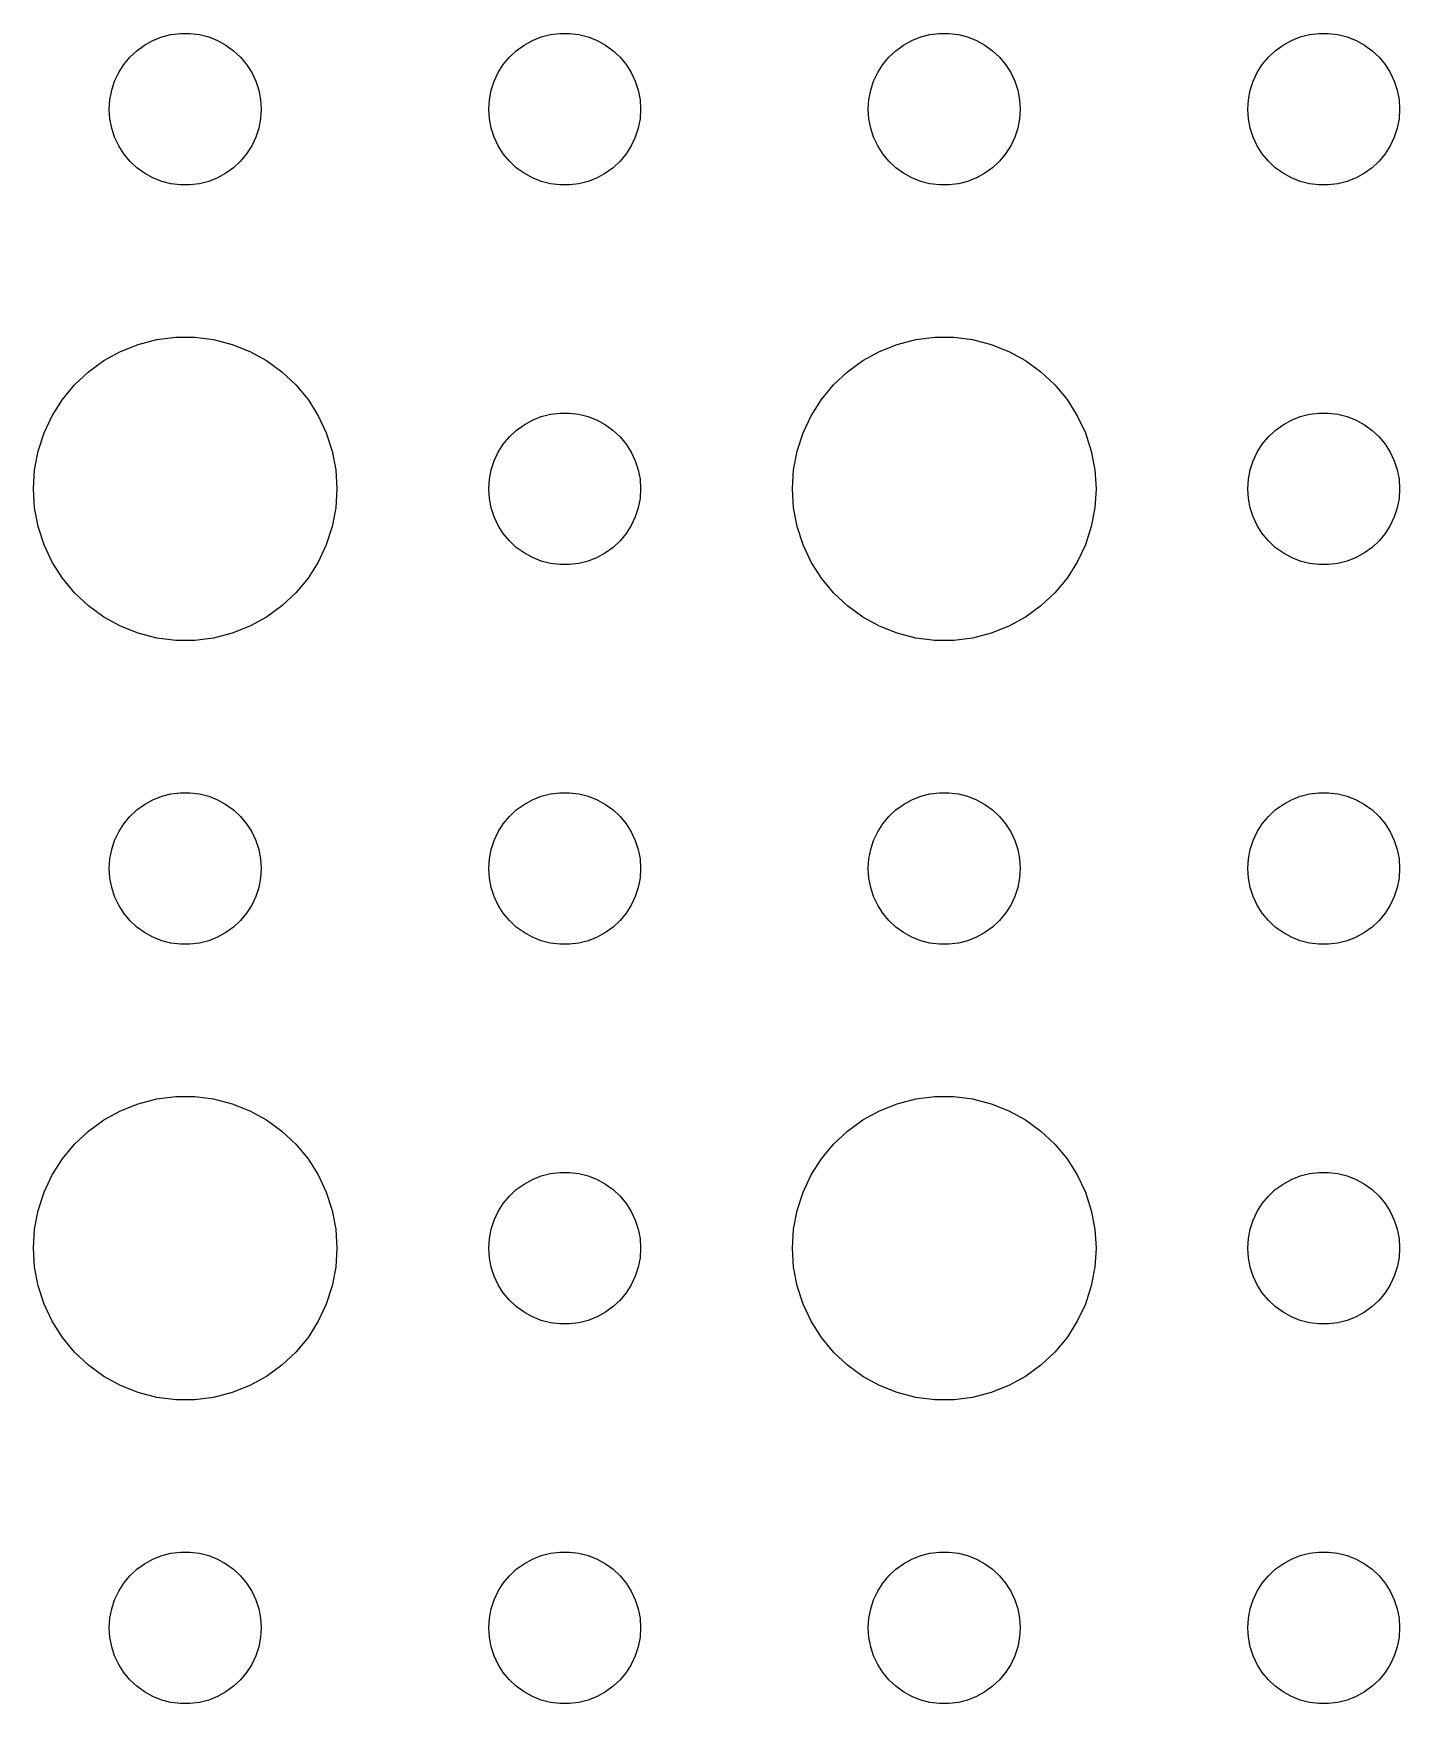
# Model space of a CAD drawing. Header units: metres. Extents: x -142 to 142, y -142 to 142.
# Drawn here: x -108 to -81, y -69 to -36 of the extents above; entities that cross this region are included whole.
import ezdxf

# ---------------------------------------------------------------- set-up
doc = ezdxf.new("R2010")
doc.units = ezdxf.units.M

msp = doc.modelspace()

# ---------------------------------------------------------------- linework, layer by layer
for p, q in [((-105.956, -36.3442), (-105.804, -36.2335)), ((-105.804, -36.2335), (-105.639, -36.1428)), ((-105.639, -36.1428), (-105.464, -36.0734)), ((-105.464, -36.0734), (-105.281, -36.0266)), ((-105.281, -36.0266), (-105.094, -36.003)), ((-105.094, -36.003), (-104.906, -36.003)), ((-104.906, -36.003), (-104.719, -36.0266)), ((-104.719, -36.0266), (-104.536, -36.0734)), ((-104.536, -36.0734), (-104.361, -36.1428)), ((-104.361, -36.1428), (-104.196, -36.2335)), ((-104.196, -36.2335), (-104.044, -36.3442)), ((-98.4561, -36.3442), (-98.3037, -36.2335)), ((-98.3037, -36.2335), (-98.1387, -36.1428)), ((-98.1387, -36.1428), (-97.9635, -36.0734)), ((-97.9635, -36.0734), (-97.7811, -36.0266)), ((-97.7811, -36.0266), (-97.5942, -36.003)), ((-97.5942, -36.003), (-97.4058, -36.003)), ((-97.4058, -36.003), (-97.2189, -36.0266)), ((-97.2189, -36.0266), (-97.0365, -36.0734)), ((-97.0365, -36.0734), (-96.8613, -36.1428)), ((-96.8613, -36.1428), (-96.6963, -36.2335)), ((-96.6963, -36.2335), (-96.5439, -36.3442)), ((-90.9561, -36.3442), (-90.8037, -36.2335)), ((-90.8037, -36.2335), (-90.6387, -36.1428)), ((-90.6387, -36.1428), (-90.4635, -36.0734)), ((-90.4635, -36.0734), (-90.2811, -36.0266)), ((-90.2811, -36.0266), (-90.0942, -36.003)), ((-90.0942, -36.003), (-89.9058, -36.003)), ((-89.9058, -36.003), (-89.7189, -36.0266)), ((-89.7189, -36.0266), (-89.5365, -36.0734)), ((-89.5365, -36.0734), (-89.3613, -36.1428)), ((-89.3613, -36.1428), (-89.1963, -36.2335)), ((-89.1963, -36.2335), (-89.0439, -36.3442)), ((-83.4561, -36.3442), (-83.3037, -36.2335)), ((-83.3037, -36.2335), (-83.1387, -36.1428)), ((-83.1387, -36.1428), (-82.9635, -36.0734)), ((-82.9635, -36.0734), (-82.7811, -36.0266)), ((-82.7811, -36.0266), (-82.5942, -36.003)), ((-82.5942, -36.003), (-82.4058, -36.003)), ((-82.4058, -36.003), (-82.2189, -36.0266)), ((-82.2189, -36.0266), (-82.0365, -36.0734)), ((-82.0365, -36.0734), (-81.8613, -36.1428)), ((-81.8613, -36.1428), (-81.6963, -36.2335)), ((-81.6963, -36.2335), (-81.5439, -36.3442)), ((-106.314, -36.7774), (-106.214, -36.6183)), ((-106.214, -36.6183), (-106.093, -36.4732)), ((-106.093, -36.4732), (-105.956, -36.3442)), ((-104.044, -36.3442), (-103.907, -36.4732)), ((-103.907, -36.4732), (-103.786, -36.6183)), ((-103.786, -36.6183), (-103.686, -36.7774)), ((-98.8145, -36.7774), (-98.7135, -36.6183)), ((-98.7135, -36.6183), (-98.5934, -36.4732)), ((-98.5934, -36.4732), (-98.4561, -36.3442)), ((-96.5439, -36.3442), (-96.4065, -36.4732)), ((-96.4065, -36.4732), (-96.2865, -36.6183)), ((-96.2865, -36.6183), (-96.1855, -36.7774)), ((-91.3145, -36.7774), (-91.2135, -36.6183)), ((-91.2135, -36.6183), (-91.0934, -36.4732)), ((-91.0934, -36.4732), (-90.9561, -36.3442)), ((-89.0439, -36.3442), (-88.9065, -36.4732)), ((-88.9065, -36.4732), (-88.7865, -36.6183)), ((-88.7865, -36.6183), (-88.6855, -36.7774)), ((-83.8145, -36.7774), (-83.7135, -36.6183)), ((-83.7135, -36.6183), (-83.5934, -36.4732)), ((-83.5934, -36.4732), (-83.4561, -36.3442)), ((-81.5439, -36.3442), (-81.4065, -36.4732)), ((-81.4065, -36.4732), (-81.2865, -36.6183)), ((-81.2865, -36.6183), (-81.1855, -36.7774)), ((-106.453, -37.127), (-106.395, -36.9478)), ((-106.395, -36.9478), (-106.314, -36.7774)), ((-103.686, -36.7774), (-103.605, -36.9478)), ((-103.605, -36.9478), (-103.547, -37.127)), ((-98.9529, -37.127), (-98.8947, -36.9478)), ((-98.8947, -36.9478), (-98.8145, -36.7774)), ((-96.1855, -36.7774), (-96.1053, -36.9478)), ((-96.1053, -36.9478), (-96.0471, -37.127)), ((-91.4529, -37.127), (-91.3947, -36.9478)), ((-91.3947, -36.9478), (-91.3145, -36.7774)), ((-88.6855, -36.7774), (-88.6053, -36.9478)), ((-88.6053, -36.9478), (-88.5471, -37.127)), ((-83.9529, -37.127), (-83.8947, -36.9478)), ((-83.8947, -36.9478), (-83.8145, -36.7774)), ((-81.1855, -36.7774), (-81.1053, -36.9478)), ((-81.1053, -36.9478), (-81.0471, -37.127)), ((-106.488, -37.312), (-106.453, -37.127)), ((-103.547, -37.127), (-103.512, -37.312)), ((-98.9882, -37.312), (-98.9529, -37.127)), ((-96.0471, -37.127), (-96.0118, -37.312)), ((-91.4882, -37.312), (-91.4529, -37.127)), ((-88.5471, -37.127), (-88.5118, -37.312)), ((-83.9882, -37.312), (-83.9529, -37.127)), ((-81.0471, -37.127), (-81.0118, -37.312)), ((-106.5, -37.5), (-106.488, -37.312)), ((-106.488, -37.688), (-106.5, -37.5)), ((-103.512, -37.312), (-103.5, -37.5)), ((-103.5, -37.5), (-103.512, -37.688)), ((-99, -37.5), (-98.9882, -37.312)), ((-98.9882, -37.688), (-99, -37.5)), ((-96.0118, -37.312), (-96, -37.5)), ((-96, -37.5), (-96.0118, -37.688)), ((-91.5, -37.5), (-91.4882, -37.312)), ((-91.4882, -37.688), (-91.5, -37.5)), ((-88.5118, -37.312), (-88.5, -37.5)), ((-88.5, -37.5), (-88.5118, -37.688)), ((-84, -37.5), (-83.9882, -37.312)), ((-83.9882, -37.688), (-84, -37.5)), ((-81.0118, -37.312), (-81, -37.5)), ((-81, -37.5), (-81.0118, -37.688)), ((-106.453, -37.873), (-106.488, -37.688)), ((-106.395, -38.0522), (-106.453, -37.873)), ((-103.547, -37.873), (-103.605, -38.0522)), ((-103.512, -37.688), (-103.547, -37.873)), ((-98.9529, -37.873), (-98.9882, -37.688)), ((-98.8947, -38.0522), (-98.9529, -37.873)), ((-96.0471, -37.873), (-96.1053, -38.0522)), ((-96.0118, -37.688), (-96.0471, -37.873)), ((-91.4529, -37.873), (-91.4882, -37.688)), ((-91.3947, -38.0522), (-91.4529, -37.873)), ((-88.5471, -37.873), (-88.6053, -38.0522)), ((-88.5118, -37.688), (-88.5471, -37.873)), ((-83.9529, -37.873), (-83.9882, -37.688)), ((-83.8947, -38.0522), (-83.9529, -37.873)), ((-81.0471, -37.873), (-81.1053, -38.0522)), ((-81.0118, -37.688), (-81.0471, -37.873)), ((-106.314, -38.2226), (-106.395, -38.0522)), ((-106.214, -38.3817), (-106.314, -38.2226)), ((-103.686, -38.2226), (-103.786, -38.3817)), ((-103.605, -38.0522), (-103.686, -38.2226)), ((-98.8145, -38.2226), (-98.8947, -38.0522)), ((-98.7135, -38.3817), (-98.8145, -38.2226)), ((-96.1855, -38.2226), (-96.2865, -38.3817)), ((-96.1053, -38.0522), (-96.1855, -38.2226)), ((-91.3145, -38.2226), (-91.3947, -38.0522)), ((-91.2135, -38.3817), (-91.3145, -38.2226)), ((-88.6855, -38.2226), (-88.7865, -38.3817)), ((-88.6053, -38.0522), (-88.6855, -38.2226)), ((-83.8145, -38.2226), (-83.8947, -38.0522)), ((-83.7135, -38.3817), (-83.8145, -38.2226)), ((-81.1855, -38.2226), (-81.2865, -38.3817)), ((-81.1053, -38.0522), (-81.1855, -38.2226)), ((-106.093, -38.5268), (-106.214, -38.3817)), ((-105.956, -38.6558), (-106.093, -38.5268)), ((-103.907, -38.5268), (-104.044, -38.6558)), ((-103.786, -38.3817), (-103.907, -38.5268)), ((-98.5934, -38.5268), (-98.7135, -38.3817)), ((-98.4561, -38.6558), (-98.5934, -38.5268)), ((-96.4065, -38.5268), (-96.5439, -38.6558)), ((-96.2865, -38.3817), (-96.4065, -38.5268)), ((-91.0934, -38.5268), (-91.2135, -38.3817)), ((-90.9561, -38.6558), (-91.0934, -38.5268)), ((-88.9065, -38.5268), (-89.0439, -38.6558)), ((-88.7865, -38.3817), (-88.9065, -38.5268)), ((-83.5934, -38.5268), (-83.7135, -38.3817)), ((-83.4561, -38.6558), (-83.5934, -38.5268)), ((-81.4065, -38.5268), (-81.5439, -38.6558)), ((-81.2865, -38.3817), (-81.4065, -38.5268)), ((-105.804, -38.7665), (-105.956, -38.6558)), ((-105.639, -38.8572), (-105.804, -38.7665)), ((-105.464, -38.9266), (-105.639, -38.8572)), ((-105.281, -38.9734), (-105.464, -38.9266)), ((-104.536, -38.9266), (-104.719, -38.9734)), ((-104.361, -38.8572), (-104.536, -38.9266)), ((-104.196, -38.7665), (-104.361, -38.8572)), ((-104.044, -38.6558), (-104.196, -38.7665)), ((-98.3037, -38.7665), (-98.4561, -38.6558)), ((-98.1387, -38.8572), (-98.3037, -38.7665)), ((-97.9635, -38.9266), (-98.1387, -38.8572)), ((-97.7811, -38.9734), (-97.9635, -38.9266)), ((-97.0365, -38.9266), (-97.2189, -38.9734)), ((-96.8613, -38.8572), (-97.0365, -38.9266)), ((-96.6963, -38.7665), (-96.8613, -38.8572)), ((-96.5439, -38.6558), (-96.6963, -38.7665)), ((-90.8037, -38.7665), (-90.9561, -38.6558)), ((-90.6387, -38.8572), (-90.8037, -38.7665)), ((-90.4635, -38.9266), (-90.6387, -38.8572)), ((-90.2811, -38.9734), (-90.4635, -38.9266)), ((-89.5365, -38.9266), (-89.7189, -38.9734)), ((-89.3613, -38.8572), (-89.5365, -38.9266)), ((-89.1963, -38.7665), (-89.3613, -38.8572)), ((-89.0439, -38.6558), (-89.1963, -38.7665)), ((-83.3037, -38.7665), (-83.4561, -38.6558)), ((-83.1387, -38.8572), (-83.3037, -38.7665)), ((-82.9635, -38.9266), (-83.1387, -38.8572)), ((-82.7811, -38.9734), (-82.9635, -38.9266)), ((-82.0365, -38.9266), (-82.2189, -38.9734)), ((-81.8613, -38.8572), (-82.0365, -38.9266)), ((-81.6963, -38.7665), (-81.8613, -38.8572)), ((-81.5439, -38.6558), (-81.6963, -38.7665)), ((-105.094, -38.997), (-105.281, -38.9734)), ((-104.906, -38.997), (-105.094, -38.997)), ((-104.719, -38.9734), (-104.906, -38.997)), ((-97.5942, -38.997), (-97.7811, -38.9734)), ((-97.4058, -38.997), (-97.5942, -38.997)), ((-97.2189, -38.9734), (-97.4058, -38.997)), ((-90.0942, -38.997), (-90.2811, -38.9734)), ((-89.9058, -38.997), (-90.0942, -38.997)), ((-89.7189, -38.9734), (-89.9058, -38.997)), ((-82.5942, -38.997), (-82.7811, -38.9734)), ((-82.4058, -38.997), (-82.5942, -38.997)), ((-82.2189, -38.9734), (-82.4058, -38.997)), ((-106.277, -42.2855), (-105.927, -42.1468)), ((-105.927, -42.1468), (-105.562, -42.0531)), ((-105.562, -42.0531), (-105.188, -42.0059)), ((-105.188, -42.0059), (-104.812, -42.0059)), ((-104.812, -42.0059), (-104.438, -42.0531)), ((-104.438, -42.0531), (-104.073, -42.1468)), ((-104.073, -42.1468), (-103.723, -42.2855)), ((-91.2773, -42.2855), (-90.927, -42.1468)), ((-90.927, -42.1468), (-90.5621, -42.0531)), ((-90.5621, -42.0531), (-90.1884, -42.0059)), ((-90.1884, -42.0059), (-89.8116, -42.0059)), ((-89.8116, -42.0059), (-89.4379, -42.0531)), ((-89.4379, -42.0531), (-89.073, -42.1468)), ((-89.073, -42.1468), (-88.7227, -42.2855)), ((-106.912, -42.6885), (-106.607, -42.467)), ((-106.607, -42.467), (-106.277, -42.2855)), ((-103.723, -42.2855), (-103.393, -42.467)), ((-103.393, -42.467), (-103.088, -42.6885)), ((-91.9123, -42.6885), (-91.6075, -42.467)), ((-91.6075, -42.467), (-91.2773, -42.2855)), ((-88.7227, -42.2855), (-88.3925, -42.467)), ((-88.3925, -42.467), (-88.0877, -42.6885)), ((-107.187, -42.9464), (-106.912, -42.6885)), ((-103.088, -42.6885), (-102.813, -42.9464)), ((-92.1869, -42.9464), (-91.9123, -42.6885)), ((-88.0877, -42.6885), (-87.8131, -42.9464)), ((-107.427, -43.2366), (-107.187, -42.9464)), ((-102.813, -42.9464), (-102.573, -43.2366)), ((-92.427, -43.2366), (-92.1869, -42.9464)), ((-87.8131, -42.9464), (-87.573, -43.2366)), ((-107.629, -43.5547), (-107.427, -43.2366)), ((-102.573, -43.2366), (-102.371, -43.5547)), ((-97.9635, -43.5734), (-97.7811, -43.5266)), ((-97.7811, -43.5266), (-97.5942, -43.503)), ((-97.5942, -43.503), (-97.4058, -43.503)), ((-97.4058, -43.503), (-97.2189, -43.5266)), ((-97.2189, -43.5266), (-97.0365, -43.5734)), ((-92.6289, -43.5547), (-92.427, -43.2366)), ((-87.573, -43.2366), (-87.3711, -43.5547)), ((-82.9635, -43.5734), (-82.7811, -43.5266)), ((-82.7811, -43.5266), (-82.5942, -43.503)), ((-82.5942, -43.503), (-82.4058, -43.503)), ((-82.4058, -43.503), (-82.2189, -43.5266)), ((-82.2189, -43.5266), (-82.0365, -43.5734)), ((-107.789, -43.8956), (-107.629, -43.5547)), ((-102.371, -43.5547), (-102.211, -43.8956)), ((-98.5934, -43.9732), (-98.4561, -43.8442)), ((-98.4561, -43.8442), (-98.3037, -43.7335)), ((-98.3037, -43.7335), (-98.1387, -43.6428)), ((-98.1387, -43.6428), (-97.9635, -43.5734)), ((-97.0365, -43.5734), (-96.8613, -43.6428)), ((-96.8613, -43.6428), (-96.6963, -43.7335)), ((-96.6963, -43.7335), (-96.5439, -43.8442)), ((-96.5439, -43.8442), (-96.4065, -43.9732)), ((-92.7893, -43.8956), (-92.6289, -43.5547)), ((-87.3711, -43.5547), (-87.2107, -43.8956)), ((-83.5934, -43.9732), (-83.4561, -43.8442)), ((-83.4561, -43.8442), (-83.3037, -43.7335)), ((-83.3037, -43.7335), (-83.1387, -43.6428)), ((-83.1387, -43.6428), (-82.9635, -43.5734)), ((-82.0365, -43.5734), (-81.8613, -43.6428)), ((-81.8613, -43.6428), (-81.6963, -43.7335)), ((-81.6963, -43.7335), (-81.5439, -43.8442)), ((-81.5439, -43.8442), (-81.4065, -43.9732)), ((-107.906, -44.2539), (-107.789, -43.8956)), ((-102.211, -43.8956), (-102.094, -44.2539)), ((-98.8145, -44.2774), (-98.7135, -44.1183)), ((-98.7135, -44.1183), (-98.5934, -43.9732)), ((-96.4065, -43.9732), (-96.2865, -44.1183)), ((-96.2865, -44.1183), (-96.1855, -44.2774)), ((-92.9057, -44.2539), (-92.7893, -43.8956)), ((-87.2107, -43.8956), (-87.0943, -44.2539)), ((-83.8145, -44.2774), (-83.7135, -44.1183)), ((-83.7135, -44.1183), (-83.5934, -43.9732)), ((-81.4065, -43.9732), (-81.2865, -44.1183)), ((-81.2865, -44.1183), (-81.1855, -44.2774)), ((-107.976, -44.624), (-107.906, -44.2539)), ((-102.094, -44.2539), (-102.024, -44.624)), ((-98.9529, -44.627), (-98.8947, -44.4478)), ((-98.8947, -44.4478), (-98.8145, -44.2774)), ((-96.1855, -44.2774), (-96.1053, -44.4478)), ((-96.1053, -44.4478), (-96.0471, -44.627)), ((-92.9763, -44.624), (-92.9057, -44.2539)), ((-87.0943, -44.2539), (-87.0237, -44.624)), ((-83.9529, -44.627), (-83.8947, -44.4478)), ((-83.8947, -44.4478), (-83.8145, -44.2774)), ((-81.1855, -44.2774), (-81.1053, -44.4478)), ((-81.1053, -44.4478), (-81.0471, -44.627)), ((-108, -45), (-107.976, -44.624)), ((-102.024, -44.624), (-102, -45)), ((-99, -45), (-98.9882, -44.812)), ((-98.9882, -44.812), (-98.9529, -44.627)), ((-96.0471, -44.627), (-96.0118, -44.812)), ((-96.0118, -44.812), (-96, -45)), ((-93, -45), (-92.9763, -44.624)), ((-87.0237, -44.624), (-87, -45)), ((-84, -45), (-83.9882, -44.812)), ((-83.9882, -44.812), (-83.9529, -44.627)), ((-81.0471, -44.627), (-81.0118, -44.812)), ((-81.0118, -44.812), (-81, -45)), ((-107.976, -45.376), (-108, -45)), ((-102, -45), (-102.024, -45.376)), ((-98.9882, -45.188), (-99, -45)), ((-98.9529, -45.373), (-98.9882, -45.188)), ((-96.0118, -45.188), (-96.0471, -45.373)), ((-96, -45), (-96.0118, -45.188)), ((-92.9763, -45.376), (-93, -45)), ((-87, -45), (-87.0237, -45.376)), ((-83.9882, -45.188), (-84, -45)), ((-83.9529, -45.373), (-83.9882, -45.188)), ((-81.0118, -45.188), (-81.0471, -45.373)), ((-81, -45), (-81.0118, -45.188)), ((-107.906, -45.7461), (-107.976, -45.376)), ((-102.024, -45.376), (-102.094, -45.7461)), ((-98.8947, -45.5522), (-98.9529, -45.373)), ((-96.0471, -45.373), (-96.1053, -45.5522)), ((-92.9057, -45.7461), (-92.9763, -45.376)), ((-87.0237, -45.376), (-87.0943, -45.7461)), ((-83.8947, -45.5522), (-83.9529, -45.373)), ((-81.0471, -45.373), (-81.1053, -45.5522)), ((-107.789, -46.1044), (-107.906, -45.7461)), ((-102.094, -45.7461), (-102.211, -46.1044)), ((-98.8145, -45.7226), (-98.8947, -45.5522)), ((-98.7135, -45.8817), (-98.8145, -45.7226)), ((-96.1855, -45.7226), (-96.2865, -45.8817)), ((-96.1053, -45.5522), (-96.1855, -45.7226)), ((-92.7893, -46.1044), (-92.9057, -45.7461)), ((-87.0943, -45.7461), (-87.2107, -46.1044)), ((-83.8145, -45.7226), (-83.8947, -45.5522)), ((-83.7135, -45.8817), (-83.8145, -45.7226)), ((-81.1855, -45.7226), (-81.2865, -45.8817)), ((-81.1053, -45.5522), (-81.1855, -45.7226)), ((-107.629, -46.4453), (-107.789, -46.1044)), ((-102.211, -46.1044), (-102.371, -46.4453)), ((-98.5934, -46.0268), (-98.7135, -45.8817)), ((-98.4561, -46.1558), (-98.5934, -46.0268)), ((-98.3037, -46.2665), (-98.4561, -46.1558)), ((-96.5439, -46.1558), (-96.6963, -46.2665)), ((-96.4065, -46.0268), (-96.5439, -46.1558)), ((-96.2865, -45.8817), (-96.4065, -46.0268)), ((-92.6289, -46.4453), (-92.7893, -46.1044)), ((-87.2107, -46.1044), (-87.3711, -46.4453)), ((-83.5934, -46.0268), (-83.7135, -45.8817)), ((-83.4561, -46.1558), (-83.5934, -46.0268)), ((-83.3037, -46.2665), (-83.4561, -46.1558)), ((-81.5439, -46.1558), (-81.6963, -46.2665)), ((-81.4065, -46.0268), (-81.5439, -46.1558)), ((-81.2865, -45.8817), (-81.4065, -46.0268)), ((-107.427, -46.7634), (-107.629, -46.4453)), ((-102.371, -46.4453), (-102.573, -46.7634)), ((-98.1387, -46.3572), (-98.3037, -46.2665)), ((-97.9635, -46.4266), (-98.1387, -46.3572)), ((-97.7811, -46.4734), (-97.9635, -46.4266)), ((-97.5942, -46.497), (-97.7811, -46.4734)), ((-97.4058, -46.497), (-97.5942, -46.497)), ((-97.2189, -46.4734), (-97.4058, -46.497)), ((-97.0365, -46.4266), (-97.2189, -46.4734)), ((-96.8613, -46.3572), (-97.0365, -46.4266)), ((-96.6963, -46.2665), (-96.8613, -46.3572)), ((-92.427, -46.7634), (-92.6289, -46.4453)), ((-87.3711, -46.4453), (-87.573, -46.7634)), ((-83.1387, -46.3572), (-83.3037, -46.2665)), ((-82.9635, -46.4266), (-83.1387, -46.3572)), ((-82.7811, -46.4734), (-82.9635, -46.4266)), ((-82.5942, -46.497), (-82.7811, -46.4734)), ((-82.4058, -46.497), (-82.5942, -46.497)), ((-82.2189, -46.4734), (-82.4058, -46.497)), ((-82.0365, -46.4266), (-82.2189, -46.4734)), ((-81.8613, -46.3572), (-82.0365, -46.4266)), ((-81.6963, -46.2665), (-81.8613, -46.3572)), ((-107.187, -47.0536), (-107.427, -46.7634)), ((-102.573, -46.7634), (-102.813, -47.0536)), ((-92.1869, -47.0536), (-92.427, -46.7634)), ((-87.573, -46.7634), (-87.8131, -47.0536)), ((-106.912, -47.3115), (-107.187, -47.0536)), ((-102.813, -47.0536), (-103.088, -47.3115)), ((-91.9123, -47.3115), (-92.1869, -47.0536)), ((-87.8131, -47.0536), (-88.0877, -47.3115)), ((-106.607, -47.533), (-106.912, -47.3115)), ((-103.088, -47.3115), (-103.393, -47.533)), ((-91.6075, -47.533), (-91.9123, -47.3115)), ((-88.0877, -47.3115), (-88.3925, -47.533)), ((-106.277, -47.7145), (-106.607, -47.533)), ((-105.927, -47.8532), (-106.277, -47.7145)), ((-103.723, -47.7145), (-104.073, -47.8532)), ((-103.393, -47.533), (-103.723, -47.7145)), ((-91.2773, -47.7145), (-91.6075, -47.533)), ((-90.927, -47.8532), (-91.2773, -47.7145)), ((-88.7227, -47.7145), (-89.073, -47.8532)), ((-88.3925, -47.533), (-88.7227, -47.7145)), ((-105.562, -47.9469), (-105.927, -47.8532)), ((-105.188, -47.9941), (-105.562, -47.9469)), ((-104.812, -47.9941), (-105.188, -47.9941)), ((-104.438, -47.9469), (-104.812, -47.9941)), ((-104.073, -47.8532), (-104.438, -47.9469)), ((-90.5621, -47.9469), (-90.927, -47.8532)), ((-90.1884, -47.9941), (-90.5621, -47.9469)), ((-89.8116, -47.9941), (-90.1884, -47.9941)), ((-89.4379, -47.9469), (-89.8116, -47.9941)), ((-89.073, -47.8532), (-89.4379, -47.9469)), ((-105.639, -51.1428), (-105.464, -51.0734)), ((-105.464, -51.0734), (-105.281, -51.0266)), ((-105.281, -51.0266), (-105.094, -51.003)), ((-105.094, -51.003), (-104.906, -51.003)), ((-104.906, -51.003), (-104.719, -51.0266)), ((-104.719, -51.0266), (-104.536, -51.0734)), ((-104.536, -51.0734), (-104.361, -51.1428)), ((-98.1387, -51.1428), (-97.9635, -51.0734)), ((-97.9635, -51.0734), (-97.7811, -51.0266)), ((-97.7811, -51.0266), (-97.5942, -51.003)), ((-97.5942, -51.003), (-97.4058, -51.003)), ((-97.4058, -51.003), (-97.2189, -51.0266)), ((-97.2189, -51.0266), (-97.0365, -51.0734)), ((-97.0365, -51.0734), (-96.8613, -51.1428)), ((-90.6387, -51.1428), (-90.4635, -51.0734)), ((-90.4635, -51.0734), (-90.2811, -51.0266)), ((-90.2811, -51.0266), (-90.0942, -51.003)), ((-90.0942, -51.003), (-89.9058, -51.003)), ((-89.9058, -51.003), (-89.7189, -51.0266)), ((-89.7189, -51.0266), (-89.5365, -51.0734)), ((-89.5365, -51.0734), (-89.3613, -51.1428)), ((-83.1387, -51.1428), (-82.9635, -51.0734)), ((-82.9635, -51.0734), (-82.7811, -51.0266)), ((-82.7811, -51.0266), (-82.5942, -51.003)), ((-82.5942, -51.003), (-82.4058, -51.003)), ((-82.4058, -51.003), (-82.2189, -51.0266)), ((-82.2189, -51.0266), (-82.0365, -51.0734)), ((-82.0365, -51.0734), (-81.8613, -51.1428)), ((-106.093, -51.4732), (-105.956, -51.3442)), ((-105.956, -51.3442), (-105.804, -51.2335)), ((-105.804, -51.2335), (-105.639, -51.1428)), ((-104.361, -51.1428), (-104.196, -51.2335)), ((-104.196, -51.2335), (-104.044, -51.3442)), ((-104.044, -51.3442), (-103.907, -51.4732)), ((-98.5934, -51.4732), (-98.4561, -51.3442)), ((-98.4561, -51.3442), (-98.3037, -51.2335)), ((-98.3037, -51.2335), (-98.1387, -51.1428)), ((-96.8613, -51.1428), (-96.6963, -51.2335)), ((-96.6963, -51.2335), (-96.5439, -51.3442)), ((-96.5439, -51.3442), (-96.4065, -51.4732)), ((-91.0934, -51.4732), (-90.9561, -51.3442)), ((-90.9561, -51.3442), (-90.8037, -51.2335)), ((-90.8037, -51.2335), (-90.6387, -51.1428)), ((-89.3613, -51.1428), (-89.1963, -51.2335)), ((-89.1963, -51.2335), (-89.0439, -51.3442)), ((-89.0439, -51.3442), (-88.9065, -51.4732)), ((-83.5934, -51.4732), (-83.4561, -51.3442)), ((-83.4561, -51.3442), (-83.3037, -51.2335)), ((-83.3037, -51.2335), (-83.1387, -51.1428)), ((-81.8613, -51.1428), (-81.6963, -51.2335)), ((-81.6963, -51.2335), (-81.5439, -51.3442)), ((-81.5439, -51.3442), (-81.4065, -51.4732)), ((-106.395, -51.9478), (-106.314, -51.7774)), ((-106.314, -51.7774), (-106.214, -51.6183)), ((-106.214, -51.6183), (-106.093, -51.4732)), ((-103.907, -51.4732), (-103.786, -51.6183)), ((-103.786, -51.6183), (-103.686, -51.7774)), ((-103.686, -51.7774), (-103.605, -51.9478)), ((-98.8947, -51.9478), (-98.8145, -51.7774)), ((-98.8145, -51.7774), (-98.7135, -51.6183)), ((-98.7135, -51.6183), (-98.5934, -51.4732)), ((-96.4065, -51.4732), (-96.2865, -51.6183)), ((-96.2865, -51.6183), (-96.1855, -51.7774)), ((-96.1855, -51.7774), (-96.1053, -51.9478)), ((-91.3947, -51.9478), (-91.3145, -51.7774)), ((-91.3145, -51.7774), (-91.2135, -51.6183)), ((-91.2135, -51.6183), (-91.0934, -51.4732)), ((-88.9065, -51.4732), (-88.7865, -51.6183)), ((-88.7865, -51.6183), (-88.6855, -51.7774)), ((-88.6855, -51.7774), (-88.6053, -51.9478)), ((-83.8947, -51.9478), (-83.8145, -51.7774)), ((-83.8145, -51.7774), (-83.7135, -51.6183)), ((-83.7135, -51.6183), (-83.5934, -51.4732)), ((-81.4065, -51.4732), (-81.2865, -51.6183)), ((-81.2865, -51.6183), (-81.1855, -51.7774)), ((-81.1855, -51.7774), (-81.1053, -51.9478)), ((-106.488, -52.312), (-106.453, -52.127)), ((-106.453, -52.127), (-106.395, -51.9478)), ((-103.605, -51.9478), (-103.547, -52.127)), ((-103.547, -52.127), (-103.512, -52.312)), ((-98.9882, -52.312), (-98.9529, -52.127)), ((-98.9529, -52.127), (-98.8947, -51.9478)), ((-96.1053, -51.9478), (-96.0471, -52.127)), ((-96.0471, -52.127), (-96.0118, -52.312)), ((-91.4882, -52.312), (-91.4529, -52.127)), ((-91.4529, -52.127), (-91.3947, -51.9478)), ((-88.6053, -51.9478), (-88.5471, -52.127)), ((-88.5471, -52.127), (-88.5118, -52.312)), ((-83.9882, -52.312), (-83.9529, -52.127)), ((-83.9529, -52.127), (-83.8947, -51.9478)), ((-81.1053, -51.9478), (-81.0471, -52.127)), ((-81.0471, -52.127), (-81.0118, -52.312)), ((-106.5, -52.5), (-106.488, -52.312)), ((-103.512, -52.312), (-103.5, -52.5)), ((-99, -52.5), (-98.9882, -52.312)), ((-96.0118, -52.312), (-96, -52.5)), ((-91.5, -52.5), (-91.4882, -52.312)), ((-88.5118, -52.312), (-88.5, -52.5)), ((-84, -52.5), (-83.9882, -52.312)), ((-81.0118, -52.312), (-81, -52.5)), ((-106.488, -52.688), (-106.5, -52.5)), ((-106.453, -52.873), (-106.488, -52.688)), ((-103.512, -52.688), (-103.547, -52.873)), ((-103.5, -52.5), (-103.512, -52.688)), ((-98.9882, -52.688), (-99, -52.5)), ((-98.9529, -52.873), (-98.9882, -52.688)), ((-96.0118, -52.688), (-96.0471, -52.873)), ((-96, -52.5), (-96.0118, -52.688)), ((-91.4882, -52.688), (-91.5, -52.5)), ((-91.4529, -52.873), (-91.4882, -52.688)), ((-88.5118, -52.688), (-88.5471, -52.873)), ((-88.5, -52.5), (-88.5118, -52.688)), ((-83.9882, -52.688), (-84, -52.5)), ((-83.9529, -52.873), (-83.9882, -52.688)), ((-81.0118, -52.688), (-81.0471, -52.873)), ((-81, -52.5), (-81.0118, -52.688)), ((-106.395, -53.0522), (-106.453, -52.873)), ((-106.314, -53.2226), (-106.395, -53.0522)), ((-103.605, -53.0522), (-103.686, -53.2226)), ((-103.547, -52.873), (-103.605, -53.0522)), ((-98.8947, -53.0522), (-98.9529, -52.873)), ((-98.8145, -53.2226), (-98.8947, -53.0522)), ((-96.1053, -53.0522), (-96.1855, -53.2226)), ((-96.0471, -52.873), (-96.1053, -53.0522)), ((-91.3947, -53.0522), (-91.4529, -52.873)), ((-91.3145, -53.2226), (-91.3947, -53.0522)), ((-88.6053, -53.0522), (-88.6855, -53.2226)), ((-88.5471, -52.873), (-88.6053, -53.0522)), ((-83.8947, -53.0522), (-83.9529, -52.873)), ((-83.8145, -53.2226), (-83.8947, -53.0522)), ((-81.1053, -53.0522), (-81.1855, -53.2226)), ((-81.0471, -52.873), (-81.1053, -53.0522)), ((-106.214, -53.3817), (-106.314, -53.2226)), ((-106.093, -53.5268), (-106.214, -53.3817)), ((-103.786, -53.3817), (-103.907, -53.5268)), ((-103.686, -53.2226), (-103.786, -53.3817)), ((-98.7135, -53.3817), (-98.8145, -53.2226)), ((-98.5934, -53.5268), (-98.7135, -53.3817)), ((-96.2865, -53.3817), (-96.4065, -53.5268)), ((-96.1855, -53.2226), (-96.2865, -53.3817)), ((-91.2135, -53.3817), (-91.3145, -53.2226)), ((-91.0934, -53.5268), (-91.2135, -53.3817)), ((-88.7865, -53.3817), (-88.9065, -53.5268)), ((-88.6855, -53.2226), (-88.7865, -53.3817)), ((-83.7135, -53.3817), (-83.8145, -53.2226)), ((-83.5934, -53.5268), (-83.7135, -53.3817)), ((-81.2865, -53.3817), (-81.4065, -53.5268)), ((-81.1855, -53.2226), (-81.2865, -53.3817)), ((-105.956, -53.6558), (-106.093, -53.5268)), ((-105.804, -53.7665), (-105.956, -53.6558)), ((-105.639, -53.8572), (-105.804, -53.7665)), ((-104.196, -53.7665), (-104.361, -53.8572)), ((-104.044, -53.6558), (-104.196, -53.7665)), ((-103.907, -53.5268), (-104.044, -53.6558)), ((-98.4561, -53.6558), (-98.5934, -53.5268)), ((-98.3037, -53.7665), (-98.4561, -53.6558)), ((-98.1387, -53.8572), (-98.3037, -53.7665)), ((-96.6963, -53.7665), (-96.8613, -53.8572)), ((-96.5439, -53.6558), (-96.6963, -53.7665)), ((-96.4065, -53.5268), (-96.5439, -53.6558)), ((-90.9561, -53.6558), (-91.0934, -53.5268)), ((-90.8037, -53.7665), (-90.9561, -53.6558)), ((-90.6387, -53.8572), (-90.8037, -53.7665)), ((-89.1963, -53.7665), (-89.3613, -53.8572)), ((-89.0439, -53.6558), (-89.1963, -53.7665)), ((-88.9065, -53.5268), (-89.0439, -53.6558)), ((-83.4561, -53.6558), (-83.5934, -53.5268)), ((-83.3037, -53.7665), (-83.4561, -53.6558)), ((-83.1387, -53.8572), (-83.3037, -53.7665)), ((-81.6963, -53.7665), (-81.8613, -53.8572)), ((-81.5439, -53.6558), (-81.6963, -53.7665)), ((-81.4065, -53.5268), (-81.5439, -53.6558)), ((-105.464, -53.9266), (-105.639, -53.8572)), ((-105.281, -53.9734), (-105.464, -53.9266)), ((-105.094, -53.997), (-105.281, -53.9734)), ((-104.906, -53.997), (-105.094, -53.997)), ((-104.719, -53.9734), (-104.906, -53.997)), ((-104.536, -53.9266), (-104.719, -53.9734)), ((-104.361, -53.8572), (-104.536, -53.9266)), ((-97.9635, -53.9266), (-98.1387, -53.8572)), ((-97.7811, -53.9734), (-97.9635, -53.9266)), ((-97.5942, -53.997), (-97.7811, -53.9734)), ((-97.4058, -53.997), (-97.5942, -53.997)), ((-97.2189, -53.9734), (-97.4058, -53.997)), ((-97.0365, -53.9266), (-97.2189, -53.9734)), ((-96.8613, -53.8572), (-97.0365, -53.9266)), ((-90.4635, -53.9266), (-90.6387, -53.8572)), ((-90.2811, -53.9734), (-90.4635, -53.9266)), ((-90.0942, -53.997), (-90.2811, -53.9734)), ((-89.9058, -53.997), (-90.0942, -53.997)), ((-89.7189, -53.9734), (-89.9058, -53.997)), ((-89.5365, -53.9266), (-89.7189, -53.9734)), ((-89.3613, -53.8572), (-89.5365, -53.9266)), ((-82.9635, -53.9266), (-83.1387, -53.8572)), ((-82.7811, -53.9734), (-82.9635, -53.9266)), ((-82.5942, -53.997), (-82.7811, -53.9734)), ((-82.4058, -53.997), (-82.5942, -53.997)), ((-82.2189, -53.9734), (-82.4058, -53.997)), ((-82.0365, -53.9266), (-82.2189, -53.9734)), ((-81.8613, -53.8572), (-82.0365, -53.9266)), ((-105.927, -57.1468), (-105.562, -57.0531)), ((-105.562, -57.0531), (-105.188, -57.0059)), ((-105.188, -57.0059), (-104.812, -57.0059)), ((-104.812, -57.0059), (-104.438, -57.0531)), ((-104.438, -57.0531), (-104.073, -57.1468)), ((-90.927, -57.1468), (-90.5621, -57.0531)), ((-90.5621, -57.0531), (-90.1884, -57.0059)), ((-90.1884, -57.0059), (-89.8116, -57.0059)), ((-89.8116, -57.0059), (-89.4379, -57.0531)), ((-89.4379, -57.0531), (-89.073, -57.1468)), ((-106.607, -57.467), (-106.277, -57.2855)), ((-106.277, -57.2855), (-105.927, -57.1468)), ((-104.073, -57.1468), (-103.723, -57.2855)), ((-103.723, -57.2855), (-103.393, -57.467)), ((-91.6075, -57.467), (-91.2773, -57.2855)), ((-91.2773, -57.2855), (-90.927, -57.1468)), ((-89.073, -57.1468), (-88.7227, -57.2855)), ((-88.7227, -57.2855), (-88.3925, -57.467)), ((-107.187, -57.9464), (-106.912, -57.6885)), ((-106.912, -57.6885), (-106.607, -57.467)), ((-103.393, -57.467), (-103.088, -57.6885)), ((-103.088, -57.6885), (-102.813, -57.9464)), ((-92.1869, -57.9464), (-91.9123, -57.6885)), ((-91.9123, -57.6885), (-91.6075, -57.467)), ((-88.3925, -57.467), (-88.0877, -57.6885)), ((-88.0877, -57.6885), (-87.8131, -57.9464)), ((-107.427, -58.2366), (-107.187, -57.9464)), ((-102.813, -57.9464), (-102.573, -58.2366)), ((-92.427, -58.2366), (-92.1869, -57.9464)), ((-87.8131, -57.9464), (-87.573, -58.2366)), ((-107.629, -58.5547), (-107.427, -58.2366)), ((-102.573, -58.2366), (-102.371, -58.5547)), ((-92.6289, -58.5547), (-92.427, -58.2366)), ((-87.573, -58.2366), (-87.3711, -58.5547)), ((-107.789, -58.8956), (-107.629, -58.5547)), ((-102.371, -58.5547), (-102.211, -58.8956)), ((-98.3037, -58.7335), (-98.1387, -58.6428)), ((-98.1387, -58.6428), (-97.9635, -58.5734)), ((-97.9635, -58.5734), (-97.7811, -58.5266)), ((-97.7811, -58.5266), (-97.5942, -58.503)), ((-97.5942, -58.503), (-97.4058, -58.503)), ((-97.4058, -58.503), (-97.2189, -58.5266)), ((-97.2189, -58.5266), (-97.0365, -58.5734)), ((-97.0365, -58.5734), (-96.8613, -58.6428)), ((-96.8613, -58.6428), (-96.6963, -58.7335)), ((-92.7893, -58.8956), (-92.6289, -58.5547)), ((-87.3711, -58.5547), (-87.2107, -58.8956)), ((-83.3037, -58.7335), (-83.1387, -58.6428)), ((-83.1387, -58.6428), (-82.9635, -58.5734)), ((-82.9635, -58.5734), (-82.7811, -58.5266)), ((-82.7811, -58.5266), (-82.5942, -58.503)), ((-82.5942, -58.503), (-82.4058, -58.503)), ((-82.4058, -58.503), (-82.2189, -58.5266)), ((-82.2189, -58.5266), (-82.0365, -58.5734)), ((-82.0365, -58.5734), (-81.8613, -58.6428)), ((-81.8613, -58.6428), (-81.6963, -58.7335)), ((-107.906, -59.2539), (-107.789, -58.8956)), ((-102.211, -58.8956), (-102.094, -59.2539)), ((-98.7135, -59.1183), (-98.5934, -58.9732)), ((-98.5934, -58.9732), (-98.4561, -58.8442)), ((-98.4561, -58.8442), (-98.3037, -58.7335)), ((-96.6963, -58.7335), (-96.5439, -58.8442)), ((-96.5439, -58.8442), (-96.4065, -58.9732)), ((-96.4065, -58.9732), (-96.2865, -59.1183)), ((-92.9057, -59.2539), (-92.7893, -58.8956)), ((-87.2107, -58.8956), (-87.0943, -59.2539)), ((-83.7135, -59.1183), (-83.5934, -58.9732)), ((-83.5934, -58.9732), (-83.4561, -58.8442)), ((-83.4561, -58.8442), (-83.3037, -58.7335)), ((-81.6963, -58.7335), (-81.5439, -58.8442)), ((-81.5439, -58.8442), (-81.4065, -58.9732)), ((-81.4065, -58.9732), (-81.2865, -59.1183)), ((-107.976, -59.624), (-107.906, -59.2539)), ((-102.094, -59.2539), (-102.024, -59.624)), ((-98.8947, -59.4478), (-98.8145, -59.2774)), ((-98.8145, -59.2774), (-98.7135, -59.1183)), ((-96.2865, -59.1183), (-96.1855, -59.2774)), ((-96.1855, -59.2774), (-96.1053, -59.4478)), ((-92.9763, -59.624), (-92.9057, -59.2539)), ((-87.0943, -59.2539), (-87.0237, -59.624)), ((-83.8947, -59.4478), (-83.8145, -59.2774)), ((-83.8145, -59.2774), (-83.7135, -59.1183)), ((-81.2865, -59.1183), (-81.1855, -59.2774)), ((-81.1855, -59.2774), (-81.1053, -59.4478)), ((-108, -60), (-107.976, -59.624)), ((-102.024, -59.624), (-102, -60)), ((-98.9882, -59.812), (-98.9529, -59.627)), ((-98.9529, -59.627), (-98.8947, -59.4478)), ((-96.1053, -59.4478), (-96.0471, -59.627)), ((-96.0471, -59.627), (-96.0118, -59.812)), ((-93, -60), (-92.9763, -59.624)), ((-87.0237, -59.624), (-87, -60)), ((-83.9882, -59.812), (-83.9529, -59.627)), ((-83.9529, -59.627), (-83.8947, -59.4478)), ((-81.1053, -59.4478), (-81.0471, -59.627)), ((-81.0471, -59.627), (-81.0118, -59.812)), ((-107.976, -60.376), (-108, -60)), ((-102, -60), (-102.024, -60.376)), ((-99, -60), (-98.9882, -59.812)), ((-98.9882, -60.188), (-99, -60)), ((-96.0118, -59.812), (-96, -60)), ((-96, -60), (-96.0118, -60.188)), ((-92.9763, -60.376), (-93, -60)), ((-87, -60), (-87.0237, -60.376)), ((-84, -60), (-83.9882, -59.812)), ((-83.9882, -60.188), (-84, -60)), ((-81.0118, -59.812), (-81, -60)), ((-81, -60), (-81.0118, -60.188)), ((-107.906, -60.7461), (-107.976, -60.376)), ((-102.024, -60.376), (-102.094, -60.7461)), ((-98.9529, -60.373), (-98.9882, -60.188)), ((-98.8947, -60.5522), (-98.9529, -60.373)), ((-96.0471, -60.373), (-96.1053, -60.5522)), ((-96.0118, -60.188), (-96.0471, -60.373)), ((-92.9057, -60.7461), (-92.9763, -60.376)), ((-87.0237, -60.376), (-87.0943, -60.7461)), ((-83.9529, -60.373), (-83.9882, -60.188)), ((-83.8947, -60.5522), (-83.9529, -60.373)), ((-81.0471, -60.373), (-81.1053, -60.5522)), ((-81.0118, -60.188), (-81.0471, -60.373)), ((-98.8145, -60.7226), (-98.8947, -60.5522)), ((-96.1053, -60.5522), (-96.1855, -60.7226)), ((-83.8145, -60.7226), (-83.8947, -60.5522)), ((-81.1053, -60.5522), (-81.1855, -60.7226)), ((-107.789, -61.1044), (-107.906, -60.7461)), ((-102.094, -60.7461), (-102.211, -61.1044)), ((-98.7135, -60.8817), (-98.8145, -60.7226)), ((-98.5934, -61.0268), (-98.7135, -60.8817)), ((-98.4561, -61.1558), (-98.5934, -61.0268)), ((-96.4065, -61.0268), (-96.5439, -61.1558)), ((-96.2865, -60.8817), (-96.4065, -61.0268)), ((-96.1855, -60.7226), (-96.2865, -60.8817)), ((-92.7893, -61.1044), (-92.9057, -60.7461)), ((-87.0943, -60.7461), (-87.2107, -61.1044)), ((-83.7135, -60.8817), (-83.8145, -60.7226)), ((-83.5934, -61.0268), (-83.7135, -60.8817)), ((-83.4561, -61.1558), (-83.5934, -61.0268)), ((-81.4065, -61.0268), (-81.5439, -61.1558)), ((-81.2865, -60.8817), (-81.4065, -61.0268)), ((-81.1855, -60.7226), (-81.2865, -60.8817)), ((-107.629, -61.4453), (-107.789, -61.1044)), ((-102.211, -61.1044), (-102.371, -61.4453)), ((-98.3037, -61.2665), (-98.4561, -61.1558)), ((-98.1387, -61.3572), (-98.3037, -61.2665)), ((-97.9635, -61.4266), (-98.1387, -61.3572)), ((-96.8613, -61.3572), (-97.0365, -61.4266)), ((-96.6963, -61.2665), (-96.8613, -61.3572)), ((-96.5439, -61.1558), (-96.6963, -61.2665)), ((-92.6289, -61.4453), (-92.7893, -61.1044)), ((-87.2107, -61.1044), (-87.3711, -61.4453)), ((-83.3037, -61.2665), (-83.4561, -61.1558)), ((-83.1387, -61.3572), (-83.3037, -61.2665)), ((-82.9635, -61.4266), (-83.1387, -61.3572)), ((-81.8613, -61.3572), (-82.0365, -61.4266)), ((-81.6963, -61.2665), (-81.8613, -61.3572)), ((-81.5439, -61.1558), (-81.6963, -61.2665)), ((-107.427, -61.7634), (-107.629, -61.4453)), ((-102.371, -61.4453), (-102.573, -61.7634)), ((-97.7811, -61.4734), (-97.9635, -61.4266)), ((-97.5942, -61.497), (-97.7811, -61.4734)), ((-97.4058, -61.497), (-97.5942, -61.497)), ((-97.2189, -61.4734), (-97.4058, -61.497)), ((-97.0365, -61.4266), (-97.2189, -61.4734)), ((-92.427, -61.7634), (-92.6289, -61.4453)), ((-87.3711, -61.4453), (-87.573, -61.7634)), ((-82.7811, -61.4734), (-82.9635, -61.4266)), ((-82.5942, -61.497), (-82.7811, -61.4734)), ((-82.4058, -61.497), (-82.5942, -61.497)), ((-82.2189, -61.4734), (-82.4058, -61.497)), ((-82.0365, -61.4266), (-82.2189, -61.4734)), ((-107.187, -62.0536), (-107.427, -61.7634)), ((-102.573, -61.7634), (-102.813, -62.0536)), ((-92.1869, -62.0536), (-92.427, -61.7634)), ((-87.573, -61.7634), (-87.8131, -62.0536)), ((-106.912, -62.3115), (-107.187, -62.0536)), ((-106.607, -62.533), (-106.912, -62.3115)), ((-103.088, -62.3115), (-103.393, -62.533)), ((-102.813, -62.0536), (-103.088, -62.3115)), ((-91.9123, -62.3115), (-92.1869, -62.0536)), ((-91.6075, -62.533), (-91.9123, -62.3115)), ((-88.0877, -62.3115), (-88.3925, -62.533)), ((-87.8131, -62.0536), (-88.0877, -62.3115)), ((-106.277, -62.7145), (-106.607, -62.533)), ((-103.393, -62.533), (-103.723, -62.7145)), ((-91.2773, -62.7145), (-91.6075, -62.533)), ((-88.3925, -62.533), (-88.7227, -62.7145)), ((-105.927, -62.8532), (-106.277, -62.7145)), ((-105.562, -62.9469), (-105.927, -62.8532)), ((-105.188, -62.9941), (-105.562, -62.9469)), ((-104.812, -62.9941), (-105.188, -62.9941)), ((-104.438, -62.9469), (-104.812, -62.9941)), ((-104.073, -62.8532), (-104.438, -62.9469)), ((-103.723, -62.7145), (-104.073, -62.8532)), ((-90.927, -62.8532), (-91.2773, -62.7145)), ((-90.5621, -62.9469), (-90.927, -62.8532)), ((-90.1884, -62.9941), (-90.5621, -62.9469)), ((-89.8116, -62.9941), (-90.1884, -62.9941)), ((-89.4379, -62.9469), (-89.8116, -62.9941)), ((-89.073, -62.8532), (-89.4379, -62.9469)), ((-88.7227, -62.7145), (-89.073, -62.8532)), ((-105.956, -66.3442), (-105.804, -66.2335)), ((-105.804, -66.2335), (-105.639, -66.1428)), ((-105.639, -66.1428), (-105.464, -66.0734)), ((-105.464, -66.0734), (-105.281, -66.0266)), ((-105.281, -66.0266), (-105.094, -66.003)), ((-105.094, -66.003), (-104.906, -66.003)), ((-104.906, -66.003), (-104.719, -66.0266)), ((-104.719, -66.0266), (-104.536, -66.0734)), ((-104.536, -66.0734), (-104.361, -66.1428)), ((-104.361, -66.1428), (-104.196, -66.2335)), ((-104.196, -66.2335), (-104.044, -66.3442)), ((-98.4561, -66.3442), (-98.3037, -66.2335)), ((-98.3037, -66.2335), (-98.1387, -66.1428)), ((-98.1387, -66.1428), (-97.9635, -66.0734)), ((-97.9635, -66.0734), (-97.7811, -66.0266)), ((-97.7811, -66.0266), (-97.5942, -66.003)), ((-97.5942, -66.003), (-97.4058, -66.003)), ((-97.4058, -66.003), (-97.2189, -66.0266)), ((-97.2189, -66.0266), (-97.0365, -66.0734)), ((-97.0365, -66.0734), (-96.8613, -66.1428)), ((-96.8613, -66.1428), (-96.6963, -66.2335)), ((-96.6963, -66.2335), (-96.5439, -66.3442)), ((-90.9561, -66.3442), (-90.8037, -66.2335)), ((-90.8037, -66.2335), (-90.6387, -66.1428)), ((-90.6387, -66.1428), (-90.4635, -66.0734)), ((-90.4635, -66.0734), (-90.2811, -66.0266)), ((-90.2811, -66.0266), (-90.0942, -66.003)), ((-90.0942, -66.003), (-89.9058, -66.003)), ((-89.9058, -66.003), (-89.7189, -66.0266)), ((-89.7189, -66.0266), (-89.5365, -66.0734)), ((-89.5365, -66.0734), (-89.3613, -66.1428)), ((-89.3613, -66.1428), (-89.1963, -66.2335)), ((-89.1963, -66.2335), (-89.0439, -66.3442)), ((-83.4561, -66.3442), (-83.3037, -66.2335)), ((-83.3037, -66.2335), (-83.1387, -66.1428)), ((-83.1387, -66.1428), (-82.9635, -66.0734)), ((-82.9635, -66.0734), (-82.7811, -66.0266)), ((-82.7811, -66.0266), (-82.5942, -66.003)), ((-82.5942, -66.003), (-82.4058, -66.003)), ((-82.4058, -66.003), (-82.2189, -66.0266)), ((-82.2189, -66.0266), (-82.0365, -66.0734)), ((-82.0365, -66.0734), (-81.8613, -66.1428)), ((-81.8613, -66.1428), (-81.6963, -66.2335)), ((-81.6963, -66.2335), (-81.5439, -66.3442)), ((-106.314, -66.7774), (-106.214, -66.6183)), ((-106.214, -66.6183), (-106.093, -66.4732)), ((-106.093, -66.4732), (-105.956, -66.3442)), ((-104.044, -66.3442), (-103.907, -66.4732)), ((-103.907, -66.4732), (-103.786, -66.6183)), ((-103.786, -66.6183), (-103.686, -66.7774)), ((-98.8145, -66.7774), (-98.7135, -66.6183)), ((-98.7135, -66.6183), (-98.5934, -66.4732)), ((-98.5934, -66.4732), (-98.4561, -66.3442)), ((-96.5439, -66.3442), (-96.4065, -66.4732)), ((-96.4065, -66.4732), (-96.2865, -66.6183)), ((-96.2865, -66.6183), (-96.1855, -66.7774)), ((-91.3145, -66.7774), (-91.2135, -66.6183)), ((-91.2135, -66.6183), (-91.0934, -66.4732)), ((-91.0934, -66.4732), (-90.9561, -66.3442)), ((-89.0439, -66.3442), (-88.9065, -66.4732)), ((-88.9065, -66.4732), (-88.7865, -66.6183)), ((-88.7865, -66.6183), (-88.6855, -66.7774)), ((-83.8145, -66.7774), (-83.7135, -66.6183)), ((-83.7135, -66.6183), (-83.5934, -66.4732)), ((-83.5934, -66.4732), (-83.4561, -66.3442)), ((-81.5439, -66.3442), (-81.4065, -66.4732)), ((-81.4065, -66.4732), (-81.2865, -66.6183)), ((-81.2865, -66.6183), (-81.1855, -66.7774)), ((-106.453, -67.127), (-106.395, -66.9478)), ((-106.395, -66.9478), (-106.314, -66.7774)), ((-103.686, -66.7774), (-103.605, -66.9478)), ((-103.605, -66.9478), (-103.547, -67.127)), ((-98.9529, -67.127), (-98.8947, -66.9478)), ((-98.8947, -66.9478), (-98.8145, -66.7774)), ((-96.1855, -66.7774), (-96.1053, -66.9478)), ((-96.1053, -66.9478), (-96.0471, -67.127)), ((-91.4529, -67.127), (-91.3947, -66.9478)), ((-91.3947, -66.9478), (-91.3145, -66.7774)), ((-88.6855, -66.7774), (-88.6053, -66.9478)), ((-88.6053, -66.9478), (-88.5471, -67.127)), ((-83.9529, -67.127), (-83.8947, -66.9478)), ((-83.8947, -66.9478), (-83.8145, -66.7774)), ((-81.1855, -66.7774), (-81.1053, -66.9478)), ((-81.1053, -66.9478), (-81.0471, -67.127)), ((-106.488, -67.312), (-106.453, -67.127)), ((-103.547, -67.127), (-103.512, -67.312)), ((-98.9882, -67.312), (-98.9529, -67.127)), ((-96.0471, -67.127), (-96.0118, -67.312)), ((-91.4882, -67.312), (-91.4529, -67.127)), ((-88.5471, -67.127), (-88.5118, -67.312)), ((-83.9882, -67.312), (-83.9529, -67.127)), ((-81.0471, -67.127), (-81.0118, -67.312)), ((-106.5, -67.5), (-106.488, -67.312)), ((-106.488, -67.688), (-106.5, -67.5)), ((-103.512, -67.312), (-103.5, -67.5)), ((-103.5, -67.5), (-103.512, -67.688)), ((-99, -67.5), (-98.9882, -67.312)), ((-98.9882, -67.688), (-99, -67.5)), ((-96.0118, -67.312), (-96, -67.5)), ((-96, -67.5), (-96.0118, -67.688)), ((-91.5, -67.5), (-91.4882, -67.312)), ((-91.4882, -67.688), (-91.5, -67.5)), ((-88.5118, -67.312), (-88.5, -67.5)), ((-88.5, -67.5), (-88.5118, -67.688)), ((-84, -67.5), (-83.9882, -67.312)), ((-83.9882, -67.688), (-84, -67.5)), ((-81.0118, -67.312), (-81, -67.5)), ((-81, -67.5), (-81.0118, -67.688)), ((-106.453, -67.873), (-106.488, -67.688)), ((-106.395, -68.0522), (-106.453, -67.873)), ((-103.547, -67.873), (-103.605, -68.0522)), ((-103.512, -67.688), (-103.547, -67.873)), ((-98.9529, -67.873), (-98.9882, -67.688)), ((-98.8947, -68.0522), (-98.9529, -67.873)), ((-96.0471, -67.873), (-96.1053, -68.0522)), ((-96.0118, -67.688), (-96.0471, -67.873)), ((-91.4529, -67.873), (-91.4882, -67.688)), ((-91.3947, -68.0522), (-91.4529, -67.873)), ((-88.5471, -67.873), (-88.6053, -68.0522)), ((-88.5118, -67.688), (-88.5471, -67.873)), ((-83.9529, -67.873), (-83.9882, -67.688)), ((-83.8947, -68.0522), (-83.9529, -67.873)), ((-81.0471, -67.873), (-81.1053, -68.0522)), ((-81.0118, -67.688), (-81.0471, -67.873)), ((-106.314, -68.2226), (-106.395, -68.0522)), ((-106.214, -68.3817), (-106.314, -68.2226)), ((-103.686, -68.2226), (-103.786, -68.3817)), ((-103.605, -68.0522), (-103.686, -68.2226)), ((-98.8145, -68.2226), (-98.8947, -68.0522)), ((-98.7135, -68.3817), (-98.8145, -68.2226)), ((-96.1855, -68.2226), (-96.2865, -68.3817)), ((-96.1053, -68.0522), (-96.1855, -68.2226)), ((-91.3145, -68.2226), (-91.3947, -68.0522)), ((-91.2135, -68.3817), (-91.3145, -68.2226)), ((-88.6855, -68.2226), (-88.7865, -68.3817)), ((-88.6053, -68.0522), (-88.6855, -68.2226)), ((-83.8145, -68.2226), (-83.8947, -68.0522)), ((-83.7135, -68.3817), (-83.8145, -68.2226)), ((-81.1855, -68.2226), (-81.2865, -68.3817)), ((-81.1053, -68.0522), (-81.1855, -68.2226)), ((-106.093, -68.5268), (-106.214, -68.3817)), ((-105.956, -68.6558), (-106.093, -68.5268)), ((-103.907, -68.5268), (-104.044, -68.6558)), ((-103.786, -68.3817), (-103.907, -68.5268)), ((-98.5934, -68.5268), (-98.7135, -68.3817)), ((-98.4561, -68.6558), (-98.5934, -68.5268)), ((-96.4065, -68.5268), (-96.5439, -68.6558)), ((-96.2865, -68.3817), (-96.4065, -68.5268)), ((-91.0934, -68.5268), (-91.2135, -68.3817)), ((-90.9561, -68.6558), (-91.0934, -68.5268)), ((-88.9065, -68.5268), (-89.0439, -68.6558)), ((-88.7865, -68.3817), (-88.9065, -68.5268)), ((-83.5934, -68.5268), (-83.7135, -68.3817)), ((-83.4561, -68.6558), (-83.5934, -68.5268)), ((-81.4065, -68.5268), (-81.5439, -68.6558)), ((-81.2865, -68.3817), (-81.4065, -68.5268)), ((-105.804, -68.7665), (-105.956, -68.6558)), ((-105.639, -68.8572), (-105.804, -68.7665)), ((-105.464, -68.9266), (-105.639, -68.8572)), ((-105.281, -68.9734), (-105.464, -68.9266)), ((-104.536, -68.9266), (-104.719, -68.9734)), ((-104.361, -68.8572), (-104.536, -68.9266)), ((-104.196, -68.7665), (-104.361, -68.8572)), ((-104.044, -68.6558), (-104.196, -68.7665)), ((-98.3037, -68.7665), (-98.4561, -68.6558)), ((-98.1387, -68.8572), (-98.3037, -68.7665)), ((-97.9635, -68.9266), (-98.1387, -68.8572)), ((-97.7811, -68.9734), (-97.9635, -68.9266)), ((-97.0365, -68.9266), (-97.2189, -68.9734)), ((-96.8613, -68.8572), (-97.0365, -68.9266)), ((-96.6963, -68.7665), (-96.8613, -68.8572)), ((-96.5439, -68.6558), (-96.6963, -68.7665)), ((-90.8037, -68.7665), (-90.9561, -68.6558)), ((-90.6387, -68.8572), (-90.8037, -68.7665)), ((-90.4635, -68.9266), (-90.6387, -68.8572)), ((-90.2811, -68.9734), (-90.4635, -68.9266)), ((-89.5365, -68.9266), (-89.7189, -68.9734)), ((-89.3613, -68.8572), (-89.5365, -68.9266)), ((-89.1963, -68.7665), (-89.3613, -68.8572)), ((-89.0439, -68.6558), (-89.1963, -68.7665)), ((-83.3037, -68.7665), (-83.4561, -68.6558)), ((-83.1387, -68.8572), (-83.3037, -68.7665)), ((-82.9635, -68.9266), (-83.1387, -68.8572)), ((-82.7811, -68.9734), (-82.9635, -68.9266)), ((-82.0365, -68.9266), (-82.2189, -68.9734)), ((-81.8613, -68.8572), (-82.0365, -68.9266)), ((-81.6963, -68.7665), (-81.8613, -68.8572)), ((-81.5439, -68.6558), (-81.6963, -68.7665)), ((-105.094, -68.997), (-105.281, -68.9734)), ((-104.906, -68.997), (-105.094, -68.997)), ((-104.719, -68.9734), (-104.906, -68.997)), ((-97.5942, -68.997), (-97.7811, -68.9734)), ((-97.4058, -68.997), (-97.5942, -68.997)), ((-97.2189, -68.9734), (-97.4058, -68.997)), ((-90.0942, -68.997), (-90.2811, -68.9734)), ((-89.9058, -68.997), (-90.0942, -68.997)), ((-89.7189, -68.9734), (-89.9058, -68.997)), ((-82.5942, -68.997), (-82.7811, -68.9734)), ((-82.4058, -68.997), (-82.5942, -68.997)), ((-82.2189, -68.9734), (-82.4058, -68.997))]:
    msp.add_line(p, q)

doc.saveas('drawing.dxf')
